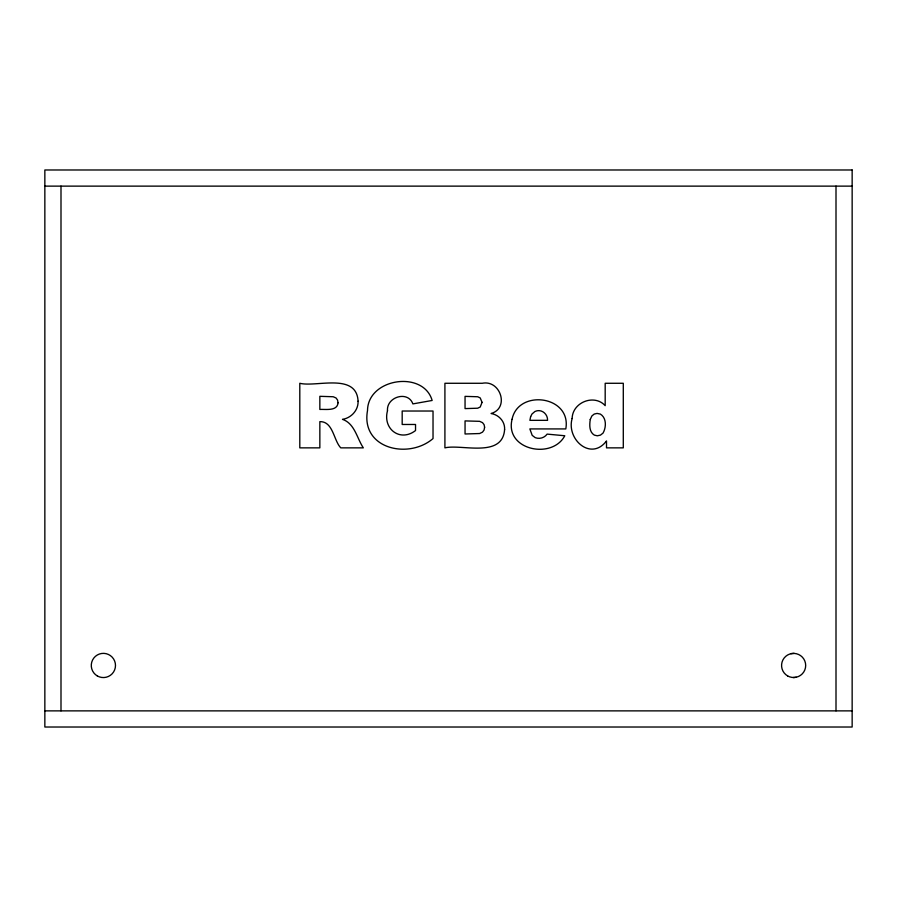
<?xml version="1.0" encoding="UTF-8"?>
<svg xmlns="http://www.w3.org/2000/svg" width="897" height="897" viewBox="0 0 897 897"><rect width="100%" height="100%" fill="white"/><g stroke="black" fill="none" stroke-linecap="round" stroke-linejoin="round"><path stroke-width="1.35" d="M790.919 653.655L794.069 653.364M793.172 677.56L796.323 677.269M44.85 186.128L852.15 186.128M44.85 710.873L852.15 710.873M836.004 186.128L836.004 710.873M60.996 186.128L60.996 710.873M387.493 410.748C382.526 428.889 400.118 442.423 415.535 430.549L415.535 424.472L402.181 424.472L402.181 411.028L433.027 411.028L433.027 438.566C408.55 459.713 360.527 448.825 367.523 410.456C367.86 378.22 423.384 369.99 432.141 400.466L412.889 403.897C407.989 390.24 386.315 396.945 387.493 410.748M572.14 418.507C566.085 439.104 590.888 461.563 606.507 440.943L606.507 447.861L623.292 447.861L623.292 383.277L605.183 383.277L605.183 405.657C594.263 393.626 572.398 402.305 572.14 418.507M512.052 419.336C504.54 450.025 552.036 459.97 564.785 435.751L547.125 434.114C544.412 437.893 539.501 439.328 535.184 437.635L532.19 435.348L529.858 428.923L565.805 428.923C571.748 395.712 518.197 388.693 512.052 419.336M590.248 419.493C589.486 424.83 589.037 431.928 594.341 435.123L597.301 435.796L600.452 435.123L603.031 433.105C606.327 427.364 606.686 417.89 600.34 414.089L597.077 413.416L594.206 414.066L591.841 416.006L590.248 419.493M358.082 401.206C358.43 410.232 351.209 418.002 342.486 419.359C354.707 423.406 356.972 438.375 363.33 447.861L340.782 447.861C333.606 440.472 333.168 421.254 319.848 421.646L319.848 447.861L299.8 447.861L299.8 383.277C316.013 387.459 356.67 372.333 358.082 401.206M504.607 429.495C502.578 458.535 461.507 443.858 444.912 447.861L444.912 383.277L482.272 383.277C500.47 379.599 509.765 408.202 491.085 413.506C498.822 414.806 505.067 421.422 504.607 429.495M338.046 402.798C337.317 411.398 325.645 409.077 319.848 409.447L319.848 396.317L333.202 396.743L336.061 397.988L337.541 400.028L338.046 402.798M482.059 402.349L480.231 407.003L477.686 408.213L465.05 408.606L465.05 396.362L477.72 396.754L480.231 397.954L482.059 402.349M484.615 427.241L484.077 430.011L482.496 432.152L479.626 433.531L465.05 433.991L465.05 420.906L479.637 421.332L482.519 422.644L484.088 424.662L484.615 427.241M530.632 416.657L529.903 420.334L547.562 420.334C547.82 413.708 541.171 408.483 534.948 411.488L531.966 414.033L530.632 416.657M852.15 169.982L44.85 169.982L44.85 727.019L852.15 727.019L852.15 169.982M97.325 675.946A12.11 12.11 0 0 0 115.489 665.462A12.11 12.11 0 0 0 97.325 654.978A12.11 12.11 0 0 0 97.325 675.946M787.588 675.901A12.065 12.065 0 0 0 805.685 665.462A12.065 12.065 0 0 0 787.588 655.023A12.065 12.065 0 0 0 787.588 675.901"/></g></svg>
